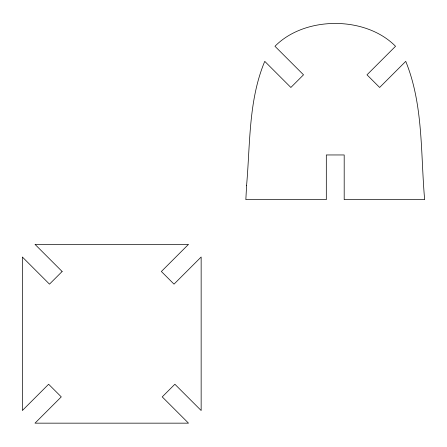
<?xml version="1.0" encoding="UTF-8"?>
<svg xmlns="http://www.w3.org/2000/svg" width="447" height="447" viewBox="0 0 447 447"><rect width="100%" height="100%" fill="white"/><g stroke="black" fill="none" stroke-linecap="round" stroke-linejoin="round"><path stroke-width="0.67" d="M246.588 185.388L245.85 199.658L326.31 199.658L326.31 154.958L344.19 154.958L344.19 199.658L424.65 199.658C420.554 153.567 423.499 104.961 405.742 61.351L379.632 87.461L366.987 74.817L395.534 46.276C365.59 15.841 304.91 15.841 274.966 46.276L303.513 74.817L290.868 87.461L264.758 61.351C248.415 100.374 250.27 143.984 246.588 185.388M62.133 271.497L49.488 284.141L22.35 257.003L22.35 410.519L48.628 384.241L61.273 396.88L34.995 423.158L188.505 423.158L162.227 396.88L174.872 384.241L201.15 410.519L201.15 257.003L174.012 284.141L161.367 271.497L188.505 244.358L34.995 244.358L62.133 271.497"/></g></svg>
